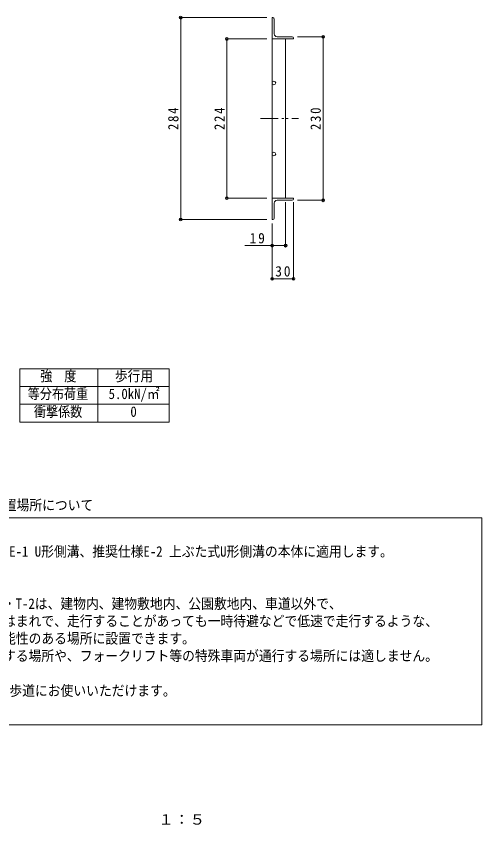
# Model space of a CAD drawing. Units: millimetres, scale not verified. Extents: x -756 to 910, y -687 to 599.
# Drawn here: x 255 to 910, y -680 to 458 of the extents above; entities that cross this region are included whole.
import ezdxf
from ezdxf.enums import TextEntityAlignment as Align

# ---------------------------------------------------------------- set-up
doc = ezdxf.new("R2010")
doc.units = ezdxf.units.MM
doc.header["$LTSCALE"] = 5
doc.header["$PDMODE"] = 32
doc.header["$PDSIZE"] = 4
doc.linetypes.add('DOUBLE_CHAIN1', pattern=[8.8, 5, -1, 0.6, -0.6, 0.6, -1])
for name, color, linetype, lineweight in [('A-0_通り芯', 2, 'Continuous', 9), ('A-2_蓋', 3, 'Continuous', 9), ('A-4_寸法', 7, 'Continuous', 9), ('F-5_F-5ﾚｲﾔ', 7, 'Continuous', 9)]:
    doc.layers.add(name, color=color, linetype=linetype, lineweight=lineweight)
doc.styles.add('ＭＳ ゴシック', font='')
doc.styles.get('ＭＳ ゴシック').set_extended_font_data('MS Gothic')

msp = doc.modelspace()

# ---------------------------------------------------------------- linework, layer by layer
at = {"layer": 'A-0_通り芯'}
for p, q in [((615.028, 425.959), (615.028, 455.959)), ((616.028, 455.959), (615.028, 455.959)), ((618.028, 432.959), (618.028, 453.959)), ((645.028, 425.959), (615.028, 425.959)), ((622.028, 428.959), (643.028, 428.959)), ((645.028, 426.959), (645.028, 425.959)), ((615.028, 201.959), (615.028, 171.959)), ((645.028, 201.959), (615.028, 201.959)), ((618.028, 194.959), (618.028, 173.959)), ((622.028, 198.959), (643.028, 198.959)), ((645.028, 200.959), (645.028, 201.959)), ((616.028, 171.959), (615.028, 171.959))]:
    msp.add_line(p, q, dxfattribs=at)
for centre, radius, start, end in [((616.028, 453.959), 2, 0, 90), ((622.028, 432.959), 4, 180, 270), ((643.028, 426.959), 2, 0, 90), ((622.028, 194.959), 4, 90, 180), ((643.028, 200.959), 2, 270, 0), ((616.028, 173.959), 2, 270, 0)]:
    msp.add_arc(centre, radius, start, end, dxfattribs=at)
at = {"layer": 'A-2_蓋'}
for p, q in [((615.028, 425.959), (615.028, 201.959)), ((634.028, 425.959), (634.028, 201.959))]:
    msp.add_line(p, q, dxfattribs=at)
at = {"layer": 'A-2_蓋', "linetype": 'DOUBLE_CHAIN1'}
msp.add_line((598.612, 313.959), (652.122, 313.959), dxfattribs=at)
at = {"layer": 'A-2_蓋'}
for centre in [(617.528, 363.959), (617.528, 263.959)]:
    msp.add_circle(centre, 2.5, dxfattribs=at)
at = {"layer": 'A-4_寸法'}
for p, q in [((607.528, 455.959), (484.987, 455.959)), ((486.486, 171.959), (486.486, 455.959)), ((607.528, 425.959), (549.851, 425.959)), ((551.351, 201.959), (551.351, 425.959)), ((650.528, 428.959), (688.247, 428.959)), ((686.747, 428.959), (686.747, 198.959)), ((607.528, 201.959), (549.851, 201.959)), ((634.028, 196.128), (634.028, 133.614)), ((645.028, 196.128), (645.028, 86.993)), ((650.528, 198.959), (688.247, 198.959)), ((607.528, 171.959), (484.987, 171.959)), ((615.028, 166.128), (615.028, 86.993)), ((576.771, 135.114), (634.028, 135.114)), ((615.028, 88.493), (645.028, 88.493))]:
    msp.add_line(p, q, dxfattribs=at)
for p in [(486.486, 455.959), (551.351, 425.959), (686.747, 428.959), (551.351, 201.959), (686.747, 198.959), (486.486, 171.959), (615.028, 135.114), (634.028, 135.114), (615.028, 88.493), (645.028, 88.493)]:
    msp.add_point(p, dxfattribs=at)
at = {"layer": 'F-5_F-5ﾚｲﾔ', "color": 2}
for p, q in [((260, -38.116), (470, -38.116)), ((260, -38.116), (260, -113.116)), ((370, -38.116), (370, -113.116)), ((470, -38.116), (470, -113.116)), ((260, -63.116), (470, -63.116)), ((260, -88.116), (470, -88.116)), ((260, -113.116), (470, -113.116)), ((40, -247.723), (910, -247.723))]:
    msp.add_line(p, q, dxfattribs=at)
msp.add_lwpolyline([(910, -247.723), (910, -539.054), (40, -539.054)], dxfattribs=at)

# ---------------------------------------------------------------- texts
at = {"layer": 'A-4_寸法', "color": 2, "char_height": 14.66, "attachment_point": 7, "rotation": 90, "style": 'ＭＳ ゴシック'}
for s, insert in [('\\T1.27;\\W0.9;284', (483.487, 297.709)), ('\\T1.27;\\W0.9;224', (548.351, 297.709)), ('\\T1.27;\\W0.9;230', (683.747, 297.709))]:
    msp.add_mtext(s, dxfattribs=dict(at, insert=insert))
at = {"layer": 'A-4_寸法', "color": 2, "char_height": 14.66, "attachment_point": 7, "style": 'ＭＳ ゴシック'}
for s, insert in [('\\T1.27;\\W0.95;19', (583.346, 138.114)), ('\\T1.27;\\W0.95;30', (619.403, 91.493))]:
    msp.add_mtext(s, dxfattribs=dict(at, insert=insert))
at = {"layer": 'F-5_F-5ﾚｲﾔ', "style": 'ＭＳ ゴシック'}
for s, width, p in [('強\u3000度', 0.85, (288.75, -60.116)), ('歩行用', 0.9, (393.75, -60.116)), ('等分布荷重', 0.85, (271.25, -85.116)), ('5.0kN/㎡', 0.9, (385, -85.116)), ('衝撃係数', 0.85, (280, -110.116)), ('0', 0.9, (415.625, -110.116)), ('適用Ｕ形側溝および、設置場所について', 0.9, (39.559, -241.657)), ('\u3000JIS A 5372 推奨仕様E-1 U形側溝、推奨仕様E-2 上ぶた式U形側溝の本体に適用します。', 0.9, (56.474, -306.904)), ('\u3000適用荷重 T-14・T-6・T-2は、建物内、建物敷地内、公園敷地内、車道以外で、', 0.9, (56.474, -380.312)), ('\u3000車両が走行することはまれで、走行することがあっても一時待避などで低速で走行するような、', 0.9, (56.474, -404.781)), ('\u3000車両が乗り入れる可能性のある場所に設置できます。 ', 0.9, (56.474, -429.251)), ('\u3000※車両が頻繁に通行する場所や、フォークリフト等の特殊車両が通行する場所には適しません。', 0.9, (56.474, -453.72)), ('\u3000適用荷重 歩行用は、歩道にお使いいただけます。', 0.9, (56.474, -502.659))]:
    msp.add_text(s, height=14.66, dxfattribs=dict(at, width=width)).set_placement(p, align=Align.BOTTOM_LEFT)
at = {"layer": 'F-5_F-5ﾚｲﾔ', "color": 2, "style": 'ＭＳ ゴシック', "width": 1.1}
msp.add_text('１：５', height=14.66, dxfattribs=at).set_placement((454.889, -683.96), align=Align.BOTTOM_LEFT)

doc.saveas('drawing.dxf')
